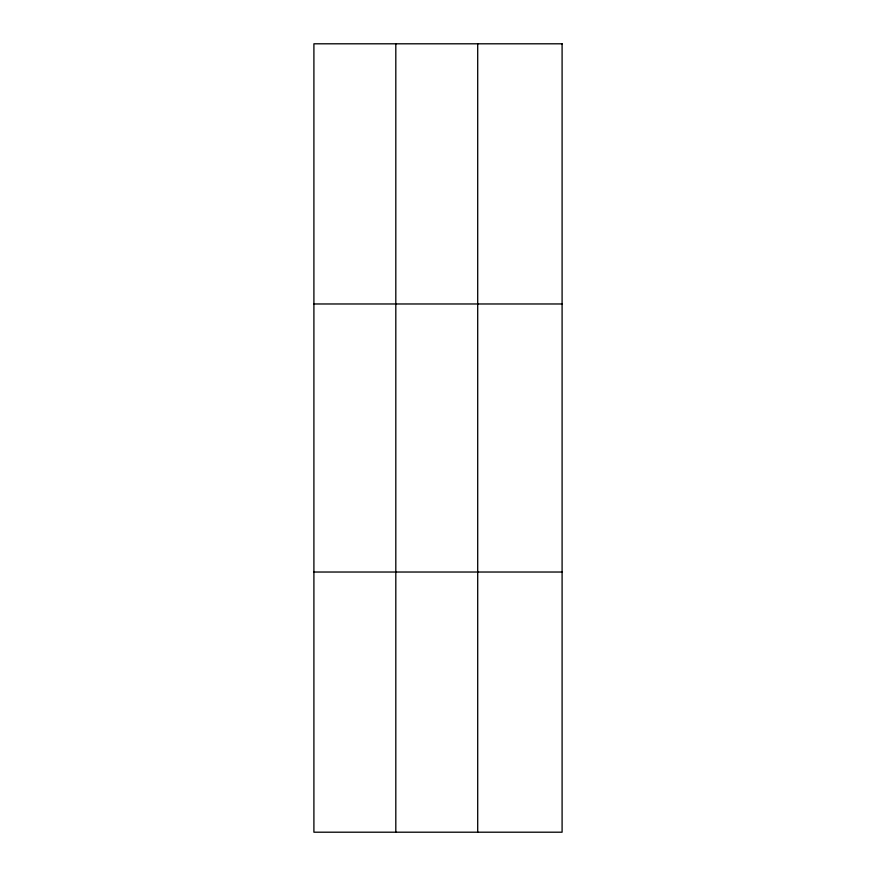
<?xml version="1.0" encoding="UTF-8"?>
<svg xmlns="http://www.w3.org/2000/svg" width="876" height="876" viewBox="0 0 876 876"><rect width="100%" height="100%" fill="white"/><g stroke="black" fill="none" stroke-linecap="round" stroke-linejoin="round"><path stroke-width="1.31" d="M395.81 43.8L395.81 832.2M477.705 43.8L477.705 832.2M313.904 303.972L562.096 303.972M313.904 572.028L562.096 572.028M562.096 43.8L562.096 832.2L313.904 832.2L313.904 43.8L562.096 43.8"/></g></svg>
